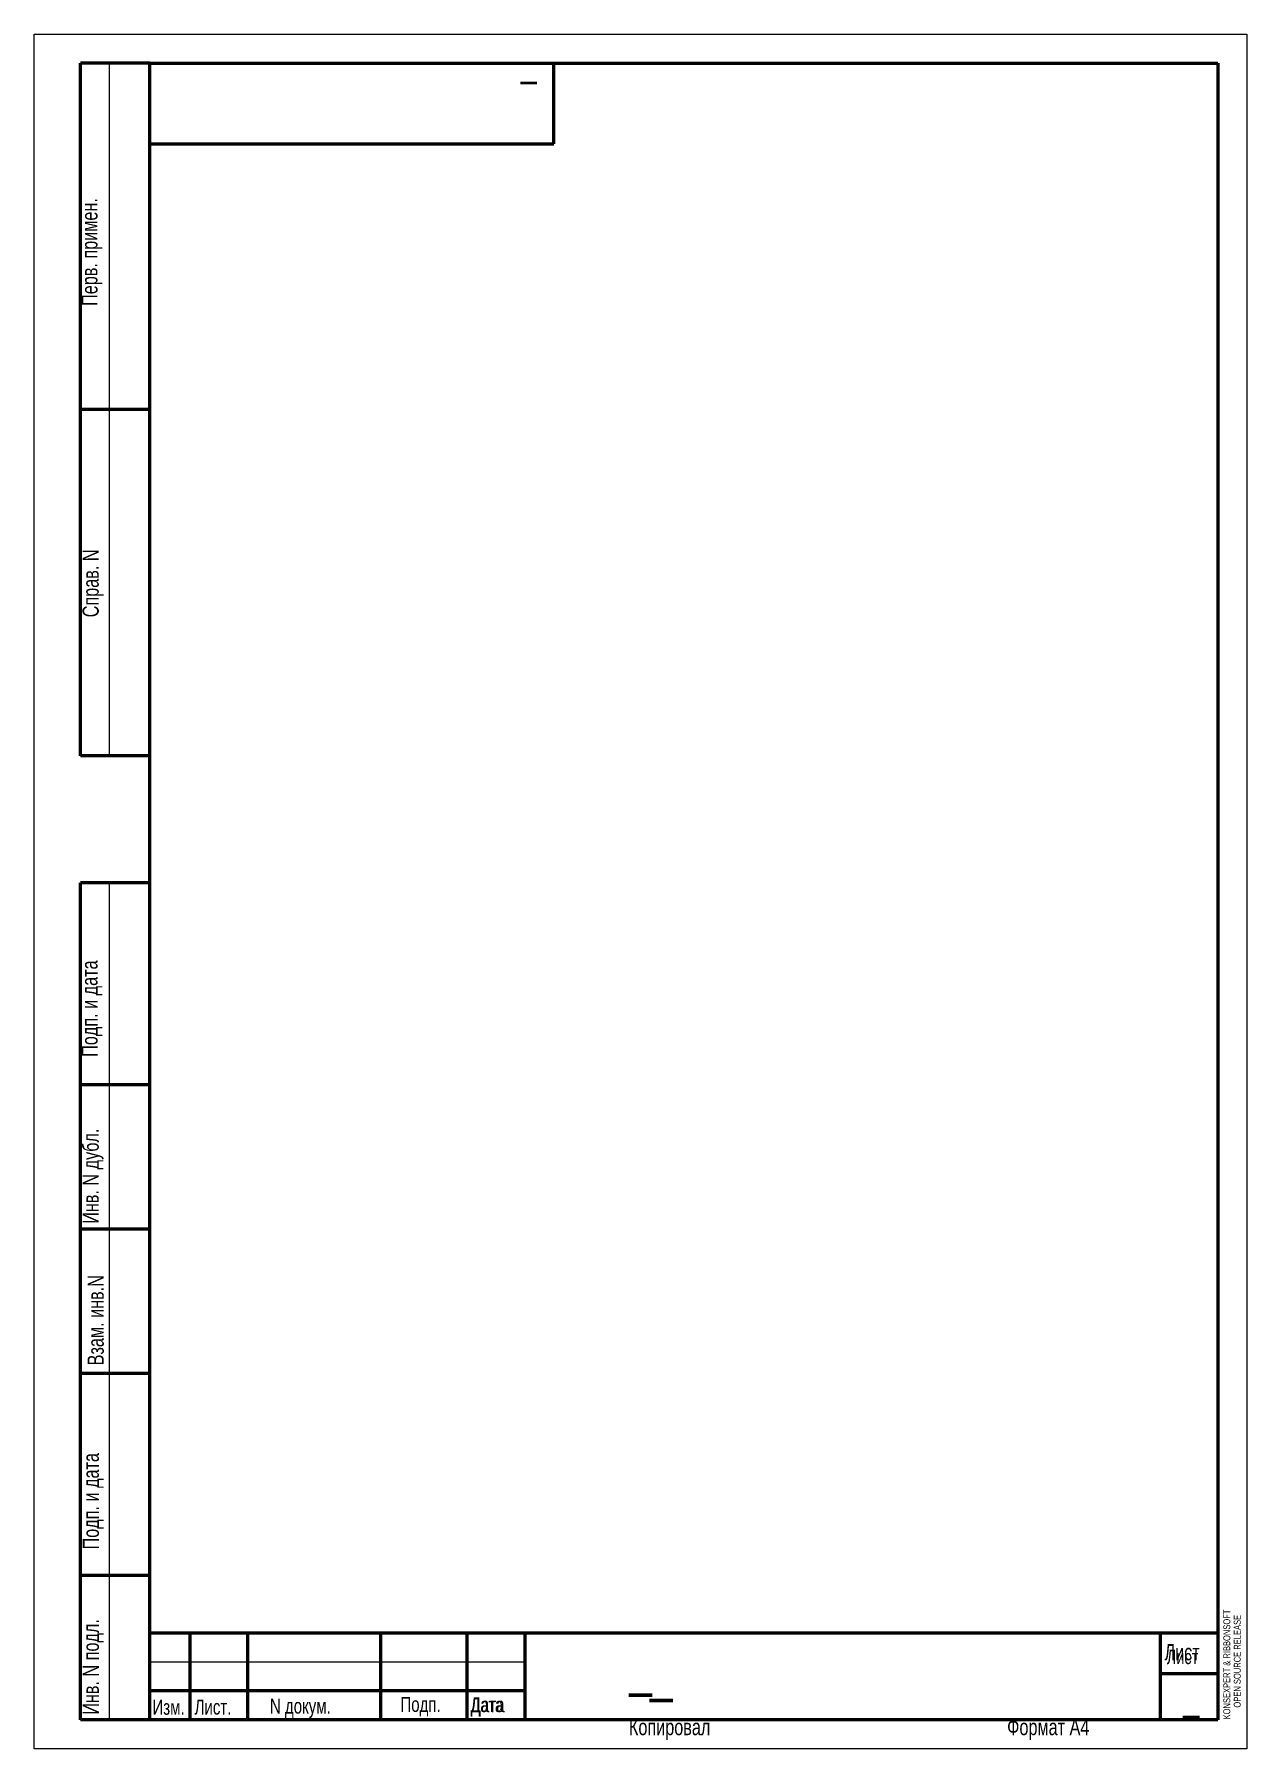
# Model space of a CAD drawing. Header units: millimetres. Extents: x 0 to 210, y 0 to 297.
import ezdxf

# ---------------------------------------------------------------- set-up
doc = ezdxf.new("R2010")
doc.units = ezdxf.units.MM
doc.layers.get('0').update_dxf_attribs({"linetype": 'CONTINUOUS'})
doc.styles.get("Standard").update_dxf_attribs({"font": 'txt', "width": 0.75})

msp = doc.modelspace()

# ---------------------------------------------------------------- linework, layer by layer
at = {"linetype": 'CONTINUOUS', "lineweight": 18}
for p, q in [((0, 297), (210, 297)), ((0, 0), (0, 297)), ((210, 297), (210, 0)), ((13, 172), (13, 292)), ((210, 0), (0, 0))]:
    msp.add_line(p, q, dxfattribs=at)
at = {"linetype": 'CONTINUOUS', "lineweight": 50}
for p, q in [((8, 172), (8, 292)), ((20, 292), (8, 292)), ((20, 292), (205, 292)), ((20, 5), (20, 292)), ((90, 278), (90, 292)), ((205, 292), (205, 5)), ((20, 278), (90, 278)), ((20, 232), (8, 232)), ((20, 172), (8, 172)), ((20, 150), (8, 150)), ((8, 5), (8, 150)), ((20, 115), (8, 115)), ((20, 90), (8, 90)), ((20, 65), (8, 65)), ((20, 30), (8, 30)), ((205, 20), (20, 20)), ((27, 5), (27, 20)), ((37, 5), (37, 20)), ((60, 5), (60, 20)), ((75, 5), (75, 20)), ((85, 5), (85, 20)), ((195, 20), (195, 5)), ((205, 13), (195, 13)), ((85, 10), (20, 10)), ((20, 5), (8, 5)), ((205, 5), (20, 5))]:
    msp.add_line(p, q, dxfattribs=at)
at = {"linetype": 'CONTINUOUS', "lineweight": 0}
for p, q in [((13, 5), (13, 150)), ((85, 15), (20, 15))]:
    msp.add_line(p, q, dxfattribs=at)

# ---------------------------------------------------------------- texts
at = {"linetype": 'CONTINUOUS', "lineweight": 18, "width": 100}
for s, insert, char_height, attachment_point, rotation in [('_', (87.01, 288.8), 5, 7, 180), ('Перв.\\~примен.', (11.79, 249.95), 2.8, 7, 90), ('Справ.\\~N', (12, 196), 2.8, 7, 90), ('Подп.\\~и\\~дата', (11.76, 119.86), 2.8, 7, 90), ('Инв.\\~N\\~дубл.', (12, 90.93), 2.8, 7, 90), ('Взам.\\~инв.N', (9.23, 66.41), 2.8, 1, 90), ('Подп.\\~и\\~дата', (12, 34.52), 2.8, 7, 90), ('Инв.\\~N\\~подл.', (12, 5.88), 2.8, 7, 90), ('KONSEXPERT\\~&\\~RIBBONSOFT', (205.95, 5.07), 1.2, 1, 90), ('OPEN\\~SOURCE\\~RELEASE', (207.76, 7.12), 1.2, 1, 90)]:
    msp.add_mtext(s, dxfattribs=dict(at, insert=insert, char_height=char_height, attachment_point=attachment_point, rotation=rotation))
for s, insert, char_height, attachment_point in [('Лист', (195.76, 15.28), 2.8, 7), ('Лист', (196.16, 17.15), 2.5, 1), ('Подп.', (63.41, 8.98), 2.6, 1), ('Дата', (75.6, 8.92), 2.6, 1), ('_', (103.08, 8.96), 7, 7), ('Изм.', (20.46, 8.48), 2.6, 1), ('Лист.', (27.76, 8.51), 2.6, 1), ('N\\~докум.', (40.81, 8.69), 2.6, 1), ('Дата', (75.55, 8.86), 2.5, 1), ('_', (106.65, 8.05), 7, 7), ('Копировал', (103, 1.5), 2.8, 7), ('Формат\\~А4', (168.5, 1.5), 2.8, 7), ('_', (198.95, 11.26), 5, 1), ('_', (199, 11.71), 5, 1)]:
    msp.add_mtext(s, dxfattribs=dict(at, insert=insert, char_height=char_height, attachment_point=attachment_point))

doc.saveas('drawing.dxf')
